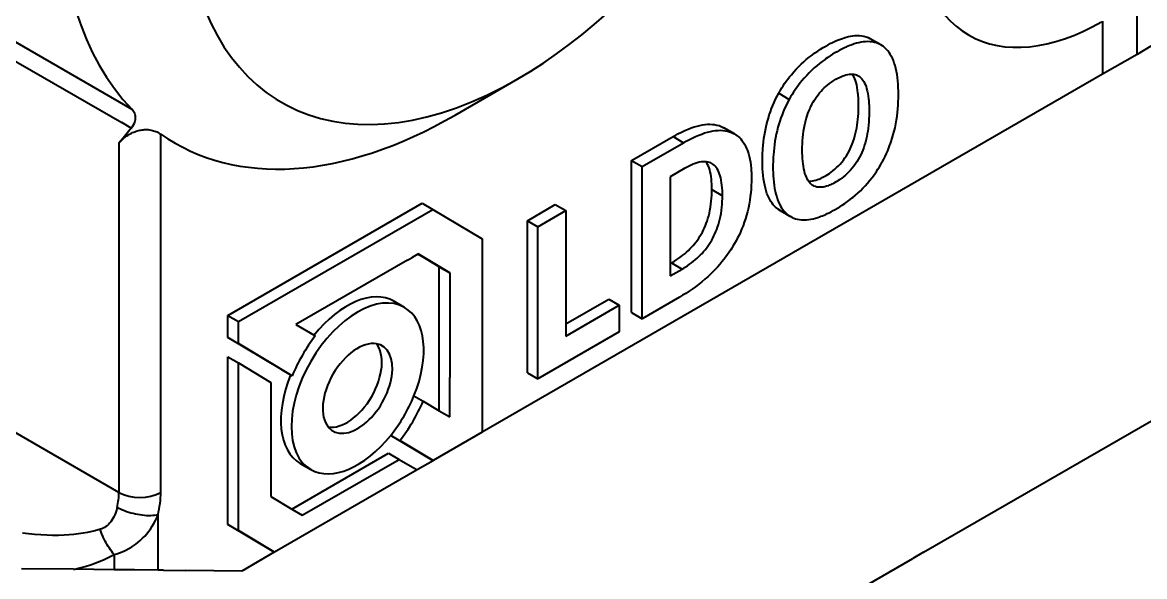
# Model space of a CAD drawing. Header units: millimetres. Extents: x 15 to 415, y 5 to 292.
# Drawn here: x 340.066 to 344.813, y 115.963 to 118.308 of the extents above; entities that cross this region are included whole.
import ezdxf

# ---------------------------------------------------------------- set-up
doc = ezdxf.new("R2010")
doc.units = ezdxf.units.MM
doc.layers.add('Geometries', color=7, linetype='Continuous')

msp = doc.modelspace()

# ---------------------------------------------------------------- linework, layer by layer
at = {"layer": 'Geometries', "linetype": 'Continuous', "lineweight": 40}
for p, q in [((340.5295, 117.9394), (338.2097, 119.2787)), ((338.3021, 119.1447), (340.4856, 117.8841)), ((344.7813, 118.1727), (344.7813, 118.4989)), ((344.6359, 118.3135), (344.6359, 118.0888)), ((343.8786, 116.0661), (347.7563, 118.3049)), ((343.6977, 118.2129), (343.653, 118.2386)), ((343.7039, 118.209), (343.6977, 118.2129)), ((344.7813, 118.1727), (344.6359, 118.0888)), ((344.8403, 118.2068), (344.7813, 118.1727)), ((344.6359, 118.0888), (342.0109, 116.5732)), ((341.8965, 117.9158), (342.1616, 118.0689)), ((343.2654, 118.0079), (343.31, 117.9822)), ((343.4109, 117.9702), (343.415, 117.9772)), ((340.5264, 117.8605), (340.4856, 117.8841)), ((340.6507, 116.3188), (340.6507, 117.8353)), ((343.0302, 117.8637), (343.0375, 117.8595)), ((343.0785, 117.8359), (343.0339, 117.8617)), ((343.0748, 117.838), (343.0375, 117.8595)), ((340.4739, 117.7966), (340.4739, 116.3188)), ((342.6432, 117.7236), (342.8182, 117.8246)), ((342.6878, 117.6978), (342.8628, 117.7988)), ((342.8182, 117.8246), (342.8628, 117.7988)), ((340.4739, 116.3188), (338.0168, 117.7375)), ((342.6432, 117.7236), (342.6878, 117.6978)), ((342.6432, 117.0797), (342.6432, 117.7236)), ((342.6878, 117.0539), (342.6878, 117.6978)), ((342.8689, 117.6905), (342.806, 117.6542)), ((342.8727, 117.6927), (342.8689, 117.6905)), ((342.806, 117.6542), (342.806, 117.2864)), ((342.9828, 117.6004), (343.0274, 117.5746)), ((340.9346, 117.0675), (341.7575, 117.5426)), ((340.9792, 117.0417), (341.8021, 117.5168)), ((341.7575, 117.5426), (341.8021, 117.5168)), ((341.8021, 117.5168), (342.0109, 117.3925)), ((342.202, 117.4688), (342.3202, 117.5371)), ((342.2466, 117.4431), (342.3648, 117.5113)), ((342.3202, 117.5371), (342.3648, 117.5113)), ((342.3648, 117.5113), (342.3648, 117.0317)), ((343.2649, 117.5157), (343.2664, 117.5149)), ((343.271, 117.5119), (343.2651, 117.5156)), ((343.2664, 117.5149), (343.2769, 117.5088)), ((343.271, 117.5119), (343.3157, 117.4861)), ((343.2769, 117.5088), (343.3096, 117.4899)), ((342.202, 116.825), (342.202, 117.4688)), ((342.202, 117.4688), (342.2466, 117.4431)), ((343.3097, 117.4898), (343.3157, 117.4861)), ((342.2466, 116.7992), (342.2466, 117.4431)), ((342.0109, 117.3925), (342.0109, 116.5732)), ((341.6948, 117.3016), (341.7151, 117.3133)), ((341.7392, 117.3273), (341.7151, 117.3133)), ((341.7402, 117.3278), (341.7392, 117.3273)), ((341.7392, 117.3273), (341.7464, 117.323)), ((341.8734, 117.2477), (341.7402, 117.3278)), ((341.8287, 117.2734), (341.7464, 117.323)), ((341.6948, 117.3016), (341.223, 117.0293)), ((341.8291, 116.9867), (341.8287, 117.2734)), ((341.8287, 117.2734), (341.8734, 117.2477)), ((342.806, 117.2864), (342.8122, 117.29)), ((342.806, 117.2864), (342.806, 117.2349)), ((342.806, 117.2349), (342.8568, 117.2642)), ((342.8122, 117.29), (342.8568, 117.2642)), ((341.8734, 117.2477), (341.8739, 116.8044)), ((341.6817, 117.1018), (341.6371, 117.1276)), ((342.3648, 117.0317), (342.5464, 117.1365)), ((342.5464, 117.1365), (342.591, 117.1108)), ((342.8456, 117.145), (342.6878, 117.0539)), ((342.3648, 116.9801), (342.591, 117.1108)), ((342.591, 117.1108), (342.591, 116.998)), ((342.6432, 117.0797), (342.6878, 117.0539)), ((340.9346, 116.9743), (340.9346, 117.0675)), ((340.9346, 117.0675), (340.9792, 117.0417)), ((340.9792, 116.9486), (340.9792, 117.0417)), ((341.223, 117.0293), (341.2993, 116.9841)), ((342.3648, 117.0317), (342.3648, 116.9801)), ((341.2993, 116.9841), (341.3043, 116.9811)), ((341.8295, 116.6643), (341.8291, 116.9867)), ((342.591, 116.998), (342.2466, 116.7992)), ((341.1621, 116.8383), (340.9346, 116.9743)), ((340.9346, 116.9743), (340.9792, 116.9486)), ((341.2067, 116.8126), (340.9792, 116.9486)), ((340.9346, 116.8926), (340.9792, 116.8668)), ((340.9346, 116.1827), (340.9346, 116.8926)), ((340.9792, 116.157), (340.9792, 116.8668)), ((340.9792, 116.8668), (341.1169, 116.7843)), ((341.1621, 116.8383), (341.2005, 116.8161)), ((341.2005, 116.8161), (341.2067, 116.8126)), ((341.8741, 116.6381), (341.8739, 116.8044)), ((342.202, 116.825), (342.2466, 116.7992)), ((341.1169, 116.7843), (341.1169, 116.3017)), ((341.7221, 116.727), (341.7614, 116.7043)), ((341.7614, 116.7043), (341.8295, 116.6643)), ((341.8295, 116.6643), (341.8741, 116.6381)), ((341.8028, 116.4531), (341.6239, 116.56)), ((341.624, 116.5601), (341.6626, 116.5378)), ((342.0109, 116.5732), (341.8036, 116.4535)), ((341.8036, 116.4535), (341.6626, 116.5378)), ((341.206, 116.2481), (341.6151, 116.4843)), ((341.2497, 116.2218), (341.6598, 116.4586)), ((341.6151, 116.4843), (341.6598, 116.4586)), ((341.6598, 116.4586), (341.7352, 116.414)), ((341.7352, 116.414), (341.1319, 116.0657)), ((341.2411, 116.4418), (341.2857, 116.416)), ((341.8028, 116.4531), (341.7352, 116.414)), ((341.8036, 116.4535), (341.8028, 116.4531)), ((341.1169, 116.3017), (341.206, 116.2481)), ((340.6393, 115.9897), (340.6393, 116.2235)), ((341.206, 116.2481), (341.2497, 116.2218)), ((341.1311, 116.0653), (340.9346, 116.1827)), ((340.9346, 116.1827), (340.9792, 116.157)), ((341.1319, 116.0657), (340.9792, 116.157)), ((340.4535, 116.0554), (340.4535, 115.9916)), ((341.1311, 116.0653), (340.994, 115.9861)), ((341.1319, 116.0657), (341.1311, 116.0653)), ((341.2394, 114.5423), (343.8322, 116.0393)), ((343.8786, 116.0661), (343.8322, 116.0393)), ((340.2819, 115.9933), (340.0613, 115.9955)), ((340.4535, 115.9916), (340.2819, 115.9933)), ((340.5394, 115.9907), (340.4535, 115.9916)), ((340.6393, 115.9897), (340.5394, 115.9907)), ((340.6621, 115.9895), (340.6393, 115.9897)), ((340.6621, 115.9895), (340.757, 115.9885)), ((340.994, 115.9861), (340.757, 115.9885))]:
    msp.add_line(p, q, dxfattribs=at)
at = {"layer": 'Geometries', "linetype": 'Continuous', "lineweight": 40, "flags": 128}
for points in [[(343.2654, 118.0079), (343.2654, 118.008), (343.2654, 118.008), (343.2655, 118.0081), (343.2655, 118.0082), (343.2656, 118.0084), (343.2658, 118.0087), (343.2661, 118.0093), (343.2667, 118.0103), (343.2677, 118.0121), (343.2695, 118.0153), (343.2729, 118.0211), (343.279, 118.0312), (343.2847, 118.0401), (343.2905, 118.0488), (343.2973, 118.0586), (343.3043, 118.0681), (343.3115, 118.0775), (343.3189, 118.0866), (343.329, 118.0983), (343.3392, 118.1096), (343.3497, 118.1204), (343.3604, 118.1308), (343.3712, 118.1408), (343.3822, 118.1503), (343.3944, 118.1604), (343.4067, 118.1698), (343.4188, 118.1786), (343.4307, 118.1868), (343.4423, 118.1944), (343.4537, 118.2015), (343.4641, 118.2075), (343.4741, 118.2131), (343.4837, 118.2182), (343.4928, 118.2228), (343.5014, 118.2269), (343.5099, 118.2307), (343.5181, 118.2342), (343.5264, 118.2374), (343.5346, 118.2404), (343.5427, 118.2431), (343.5508, 118.2454), (343.5602, 118.2478), (343.5695, 118.2497), (343.5787, 118.2511), (343.5878, 118.252), (343.5979, 118.2524), (343.6077, 118.2521), (343.6171, 118.251), (343.6262, 118.2493), (343.635, 118.2467), (343.6435, 118.2435), (343.6515, 118.2395), (343.653, 118.2386)], [(343.6926, 118.2156), (343.6881, 118.2177), (343.6796, 118.221), (343.6709, 118.2235), (343.6617, 118.2253), (343.6523, 118.2263), (343.6425, 118.2267), (343.6324, 118.2263), (343.6232, 118.2253), (343.6138, 118.2239), (343.6043, 118.2219), (343.5947, 118.2195), (343.585, 118.2166), (343.5786, 118.2144), (343.5722, 118.2121), (343.5657, 118.2096), (343.5592, 118.207), (343.5527, 118.2042), (343.5517, 118.2037)], [(343.6977, 118.2129), (343.6961, 118.2137), (343.6926, 118.2156)], [(343.5517, 118.2037), (343.546, 118.2011), (343.5382, 118.1974), (343.53, 118.1933), (343.5214, 118.1888), (343.5124, 118.1839), (343.5031, 118.1785), (343.4935, 118.1728), (343.4836, 118.1666), (343.4726, 118.1593), (343.4624, 118.1522)], [(343.7719, 118.0025), (343.7718, 118.0172), (343.7713, 118.0318), (343.7705, 118.0462), (343.7694, 118.0604), (343.7679, 118.0743), (343.766, 118.0876), (343.7636, 118.1006), (343.7609, 118.1132), (343.7577, 118.1254), (343.7544, 118.1361), (343.7506, 118.1463), (343.7464, 118.1561), (343.7418, 118.1654), (343.7366, 118.1742), (343.732, 118.1811), (343.7271, 118.1876), (343.7218, 118.1937), (343.7176, 118.1979), (343.7132, 118.2019), (343.7086, 118.2056), (343.7063, 118.2073), (343.7051, 118.2081), (343.7045, 118.2086), (343.7042, 118.2088), (343.704, 118.2089), (343.7039, 118.2089), (343.7039, 118.2089), (343.7039, 118.2089), (343.7039, 118.209), (343.7039, 118.209)], [(343.4624, 118.1522), (343.4613, 118.1514), (343.4499, 118.143), (343.4384, 118.1341), (343.4268, 118.1246), (343.4158, 118.115), (343.405, 118.1051), (343.3943, 118.0947), (343.3838, 118.0838), (343.3736, 118.0726), (343.3635, 118.0608), (343.3561, 118.0517), (343.3489, 118.0424), (343.3419, 118.0328), (343.3351, 118.023), (343.3285, 118.0131), (343.3221, 118.0029), (343.3159, 117.9926), (343.3129, 117.9874), (343.3115, 117.9848), (343.3107, 117.9835), (343.3104, 117.9828), (343.3102, 117.9825), (343.3101, 117.9823), (343.31, 117.9823), (343.31, 117.9822), (343.31, 117.9822), (343.31, 117.9822)], [(343.3917, 117.6358), (343.395, 117.6357), (343.4017, 117.636), (343.4085, 117.6368), (343.4155, 117.6382), (343.4226, 117.6401), (343.4298, 117.6425), (343.4347, 117.6444), (343.4396, 117.6465), (343.4445, 117.6487), (343.4496, 117.6512), (343.455, 117.654), (343.4607, 117.6572), (343.4667, 117.6607), (343.473, 117.6646), (343.4796, 117.669), (343.4872, 117.6744), (343.4949, 117.6803), (343.5027, 117.6867), (343.5104, 117.6936), (343.5179, 117.7009), (343.5251, 117.7086), (343.5322, 117.7168), (343.539, 117.7254), (343.5456, 117.7344), (343.5517, 117.7437), (343.5574, 117.7532), (343.5628, 117.7629), (343.5678, 117.7729), (343.5724, 117.783), (343.5766, 117.7933), (343.5804, 117.8036), (343.5843, 117.8154), (343.5878, 117.8272), (343.5908, 117.839), (343.5934, 117.8506), (343.5956, 117.8622), (343.5975, 117.8737), (343.5991, 117.8851), (343.6005, 117.8977), (343.6017, 117.9101), (343.6025, 117.9221), (343.603, 117.9338), (343.6033, 117.945), (343.6034, 117.9556), (343.6034, 117.9657), (343.6032, 117.9743), (343.6029, 117.9823), (343.6025, 117.9895), (343.6021, 117.9964), (343.6015, 118.0033), (343.6008, 118.0101), (343.5994, 118.0216), (343.5976, 118.0328), (343.5954, 118.0437), (343.5927, 118.0541), (343.5902, 118.062), (343.5874, 118.0696), (343.5842, 118.0768), (343.5806, 118.0835), (343.5769, 118.0893)], [(343.602, 118.0821), (343.6046, 118.0805), (343.6092, 118.0771), (343.6135, 118.0732), (343.6175, 118.0688), (343.6212, 118.064), (343.6252, 118.0578), (343.6288, 118.051), (343.632, 118.0439), (343.6348, 118.0363), (343.6373, 118.0283), (343.64, 118.0179), (343.6422, 118.0071), (343.644, 117.9959), (343.6455, 117.9844), (343.6461, 117.9779), (343.6466, 117.9713), (343.6471, 117.9647), (343.6474, 117.9579), (343.6477, 117.9504), (343.648, 117.9423), (343.6481, 117.9337), (343.648, 117.9246), (343.6478, 117.9126), (343.6473, 117.8999), (343.6465, 117.8867), (343.6453, 117.8732), (343.6437, 117.8593), (343.6421, 117.8479), (343.6402, 117.8364), (343.638, 117.8249), (343.6354, 117.8132), (343.6324, 117.8015), (343.6289, 117.7897), (343.625, 117.7779), (343.6212, 117.7675), (343.617, 117.7573), (343.6124, 117.7471), (343.6074, 117.7372), (343.6021, 117.7274), (343.5963, 117.7179), (343.5902, 117.7087), (343.5837, 117.6997), (343.5768, 117.691), (343.5698, 117.6829), (343.5625, 117.6752), (343.555, 117.6679), (343.5473, 117.661), (343.5395, 117.6545), (343.5318, 117.6486), (343.5242, 117.6432), (343.5175, 117.6388), (343.5111, 117.6348), (343.505, 117.6312), (343.4992, 117.628), (343.4938, 117.6252), (343.4889, 117.6228), (343.484, 117.6206), (343.4792, 117.6186), (343.4744, 117.6168), (343.4672, 117.6144), (343.4601, 117.6125), (343.4531, 117.6111), (343.4463, 117.6102), (343.4396, 117.61), (343.4332, 117.6103), (343.427, 117.6113), (343.421, 117.6129), (343.4154, 117.6151), (343.4114, 117.6172), (343.4113, 117.6173)], [(343.415, 117.9772), (343.4151, 117.9774), (343.4205, 117.9858), (343.4261, 117.994), (343.4321, 118.0019), (343.4383, 118.0097), (343.4447, 118.017), (343.4513, 118.024), (343.458, 118.0306), (343.4648, 118.0368), (343.4718, 118.0427), (343.4803, 118.0494), (343.4891, 118.0557), (343.4981, 118.0617), (343.5071, 118.0672), (343.5161, 118.0721), (343.525, 118.0765), (343.5335, 118.0803), (343.5418, 118.0834), (343.55, 118.0859), (343.558, 118.0878), (343.5646, 118.0888), (343.571, 118.0893), (343.5769, 118.0893)], [(343.5769, 118.0893), (343.5772, 118.0893), (343.5833, 118.0886), (343.589, 118.0874), (343.5945, 118.0857), (343.5997, 118.0834), (343.602, 118.0821)], [(343.2649, 117.5157), (343.2649, 117.5157), (343.2647, 117.5159), (343.2643, 117.5161), (343.2637, 117.5165), (343.2627, 117.5173), (343.2608, 117.5186), (343.2575, 117.5212), (343.2519, 117.5261), (343.2471, 117.5309), (343.2426, 117.5359), (343.2372, 117.5429), (343.2322, 117.5503), (343.2275, 117.5582), (343.2232, 117.5665), (343.2193, 117.5752), (343.2158, 117.5843), (343.2121, 117.5954), (343.2088, 117.607), (343.206, 117.6189), (343.2036, 117.6312), (343.2013, 117.6453), (343.1996, 117.6595), (343.1982, 117.6738), (343.1973, 117.688), (343.1967, 117.702), (343.1965, 117.7157), (343.1965, 117.7262), (343.1966, 117.7364), (343.1969, 117.7463), (343.1973, 117.7558), (343.1978, 117.7649), (343.1983, 117.7735), (343.1995, 117.7875), (343.2009, 117.8018), (343.2028, 117.8162), (343.205, 117.8307), (343.2075, 117.8453), (343.2105, 117.8601), (343.2139, 117.8749), (343.2177, 117.8899), (343.2215, 117.9033), (343.2257, 117.9167), (343.2303, 117.9301), (343.2352, 117.9434), (343.2406, 117.9566), (343.2462, 117.9696), (343.2522, 117.9824), (343.2586, 117.9952), (343.2654, 118.0079)], [(343.31, 117.9822), (343.3031, 117.9692), (343.2966, 117.9562), (343.2905, 117.9431), (343.2848, 117.9299), (343.2795, 117.9167), (343.2747, 117.9036), (343.2702, 117.8905), (343.2661, 117.8773), (343.2623, 117.8641), (343.2585, 117.8492), (343.2551, 117.8343), (343.2521, 117.8196), (343.2496, 117.8049), (343.2474, 117.7904), (343.2456, 117.776), (343.2441, 117.7618), (343.2429, 117.7477), (343.2423, 117.7383), (343.2418, 117.7284), (343.2414, 117.7179), (343.2411, 117.707), (343.2411, 117.6957), (343.2412, 117.6841), (343.2415, 117.6722), (343.2421, 117.659), (343.2431, 117.6456), (343.2444, 117.6321), (343.2461, 117.6187), (343.2482, 117.6054), (343.2506, 117.593), (343.2535, 117.581), (343.2568, 117.5693), (343.2606, 117.5581), (343.2648, 117.5473), (343.2696, 117.5371), (343.2736, 117.5298), (343.2778, 117.5229), (343.2824, 117.5163), (343.2872, 117.5102), (343.2924, 117.5044), (343.2979, 117.4991), (343.3037, 117.4942), (343.3067, 117.492), (343.3082, 117.4909), (343.309, 117.4903), (343.3094, 117.4901), (343.3095, 117.4899), (343.3096, 117.4899)], [(343.7369, 117.7913), (343.7412, 117.8037), (343.7459, 117.8184), (343.7502, 117.8331), (343.754, 117.8478), (343.7574, 117.8624), (343.7607, 117.8787), (343.7636, 117.8949), (343.766, 117.911), (343.7679, 117.9269), (343.7694, 117.9426), (343.7706, 117.9579), (343.7713, 117.973), (343.7718, 117.9879), (343.7719, 118.0025)], [(340.5264, 117.8605), (340.5314, 117.8673), (340.5357, 117.8741), (340.5392, 117.881), (340.5414, 117.8864), (340.543, 117.8918), (340.5441, 117.8971), (340.5446, 117.9025), (340.5446, 117.9073), (340.544, 117.9121), (340.543, 117.9168), (340.5413, 117.9217), (340.5391, 117.9264), (340.5363, 117.931), (340.5331, 117.9352), (340.5295, 117.9394)], [(343.3651, 117.7676), (343.3652, 117.7806), (343.3656, 117.7937), (343.3663, 117.807), (343.3674, 117.8205), (343.3688, 117.834), (343.3706, 117.8476), (343.3729, 117.8614), (343.3757, 117.8753), (343.3785, 117.8876), (343.3818, 117.9), (343.3856, 117.9125), (343.3889, 117.9221), (343.3925, 117.9317), (343.3965, 117.9413), (343.3986, 117.9461), (343.3998, 117.9488), (343.4004, 117.9499), (343.4007, 117.9505), (343.4008, 117.9507), (343.4008, 117.9508), (343.4008, 117.9509), (343.4009, 117.9509), (343.4009, 117.9509)], [(343.4009, 117.9509), (343.4053, 117.9599), (343.4101, 117.9688), (343.4109, 117.9702)], [(340.5264, 117.8605), (340.5093, 117.8393), (340.4919, 117.818), (340.4739, 117.7966)], [(340.4739, 117.7966), (340.4786, 117.8018), (340.4835, 117.8071), (340.4889, 117.8123), (340.4946, 117.8174), (340.5009, 117.8224), (340.5077, 117.8274), (340.5132, 117.8311), (340.519, 117.8347), (340.5252, 117.8381), (340.5318, 117.8414), (340.5364, 117.8434), (340.5412, 117.8454), (340.5462, 117.8472), (340.5514, 117.8488), (340.5568, 117.8503), (340.5623, 117.8516)], [(340.5623, 117.8516), (340.567, 117.8525), (340.5717, 117.8532), (340.5765, 117.8537), (340.5812, 117.8541), (340.5859, 117.8543), (340.5905, 117.8543), (340.5972, 117.854), (340.6036, 117.8533), (340.6097, 117.8523), (340.6155, 117.8511), (340.6209, 117.8496), (340.626, 117.848), (340.6308, 117.8461), (340.6353, 117.8442), (340.6409, 117.8414), (340.646, 117.8384), (340.6507, 117.8353)], [(342.8182, 117.8246), (342.8199, 117.8256), (342.8217, 117.8266), (342.8245, 117.8282), (342.8295, 117.831), (342.8384, 117.8358), (342.8543, 117.8439), (342.8685, 117.8505), (342.8826, 117.8566), (342.8951, 117.8614), (342.9075, 117.8656), (342.9198, 117.8693), (342.932, 117.8722), (342.9429, 117.8744), (342.9537, 117.8759), (342.9643, 117.8767), (342.9746, 117.877), (342.9846, 117.8765), (342.9943, 117.8754), (343.0038, 117.8735), (343.0129, 117.871), (343.0217, 117.8677), (343.0302, 117.8637)], [(342.8628, 117.7988), (342.8646, 117.7998), (342.8663, 117.8009), (342.8691, 117.8024), (342.8741, 117.8052), (342.883, 117.81), (342.8989, 117.8181), (342.9131, 117.8248), (342.9272, 117.8308), (342.9397, 117.8356), (342.9521, 117.8399), (342.9645, 117.8435), (342.9766, 117.8465), (342.9876, 117.8486), (342.9983, 117.8501), (343.0089, 117.851), (343.0192, 117.8512), (343.0292, 117.8507), (343.0389, 117.8496), (343.0484, 117.8478), (343.0575, 117.8452), (343.0663, 117.842), (343.0748, 117.838)], [(343.0302, 117.8637), (343.0302, 117.8637), (343.0302, 117.8637), (343.0302, 117.8637), (343.0302, 117.8637), (343.0318, 117.8629), (343.0333, 117.862), (343.0339, 117.8617)], [(343.0748, 117.838), (343.0748, 117.838), (343.0748, 117.838), (343.0748, 117.838), (343.0748, 117.838), (343.0748, 117.838), (343.0748, 117.8379), (343.0749, 117.8379), (343.0749, 117.8379), (343.075, 117.8379), (343.0751, 117.8378), (343.0754, 117.8376), (343.0761, 117.8373), (343.0773, 117.8366), (343.0785, 117.8359)], [(343.0785, 117.8359), (343.0797, 117.8352), (343.0845, 117.8322), (343.0891, 117.8289), (343.0936, 117.8254), (343.0993, 117.8203), (343.1047, 117.8148), (343.1098, 117.8088), (343.1154, 117.8012), (343.1206, 117.7929), (343.1254, 117.7842), (343.1296, 117.7749), (343.1335, 117.7652), (343.1373, 117.7537), (343.1405, 117.7418), (343.1432, 117.7294), (343.1455, 117.7166), (343.1472, 117.7035), (343.1486, 117.6902), (343.1495, 117.6767), (343.1496, 117.6742)], [(343.7153, 117.7403), (343.7156, 117.7408), (343.7212, 117.7528), (343.7265, 117.7649), (343.7314, 117.777), (343.7361, 117.7891), (343.7369, 117.7913)], [(343.3917, 117.6359), (343.3886, 117.6406), (343.3853, 117.6466), (343.3823, 117.653), (343.3796, 117.6597), (343.3765, 117.6689), (343.3738, 117.6785), (343.3716, 117.6886), (343.3697, 117.699), (343.3682, 117.7098), (343.367, 117.721), (343.3661, 117.7323), (343.3655, 117.7439), (343.3652, 117.7557), (343.3651, 117.7676)], [(343.7033, 117.717), (343.7097, 117.7289), (343.7153, 117.7403)], [(342.9576, 117.7183), (342.9524, 117.7185), (342.9447, 117.7183), (342.9367, 117.7174), (342.9286, 117.7158), (342.9203, 117.7136), (342.9118, 117.7109), (342.9033, 117.7077), (342.8947, 117.7039), (342.8861, 117.6998), (342.8775, 117.6953), (342.8727, 117.6927)], [(342.9828, 117.6004), (342.9827, 117.6117), (342.9823, 117.6229), (342.9816, 117.6339), (342.9806, 117.6447), (342.9793, 117.6553), (342.9776, 117.6655), (342.9756, 117.6754), (342.9734, 117.6838), (342.9708, 117.6918), (342.9679, 117.6995), (342.9646, 117.7067), (342.9608, 117.7134), (342.9576, 117.7183)], [(342.9827, 117.7106), (342.9825, 117.7108), (342.9775, 117.7133), (342.9723, 117.7153), (342.9668, 117.7168), (342.9598, 117.7181), (342.9576, 117.7183)], [(343.0274, 117.5746), (343.0273, 117.5859), (343.0269, 117.5971), (343.0262, 117.6082), (343.0253, 117.619), (343.0239, 117.6295), (343.0223, 117.6397), (343.0202, 117.6496), (343.018, 117.658), (343.0155, 117.666), (343.0125, 117.6737), (343.0092, 117.6809), (343.0054, 117.6877), (343.0013, 117.6938), (342.9967, 117.6994), (342.9916, 117.7043), (342.9872, 117.7077), (342.9827, 117.7106)], [(343.5766, 117.5655), (343.5784, 117.5669), (343.5897, 117.5764), (343.6004, 117.5858), (343.611, 117.5958), (343.6214, 117.6061), (343.6316, 117.6168), (343.6416, 117.628), (343.6514, 117.6396), (343.6609, 117.6517), (343.6701, 117.6641), (343.679, 117.6769), (343.6854, 117.6867), (343.6916, 117.6967), (343.6976, 117.7068), (343.7005, 117.7119), (343.7019, 117.7145), (343.7026, 117.7158), (343.703, 117.7164), (343.7032, 117.7167), (343.7033, 117.7169), (343.7033, 117.717), (343.7033, 117.717), (343.7033, 117.717), (343.7033, 117.717), (343.7033, 117.717), (343.7033, 117.717), (343.7033, 117.717)], [(343.1502, 117.649), (343.15, 117.6338), (343.1494, 117.6184), (343.1485, 117.6028), (343.1471, 117.587), (343.1452, 117.571), (343.143, 117.5551), (343.1402, 117.5391), (343.14, 117.5383)], [(343.1496, 117.6742), (343.15, 117.6629), (343.1502, 117.649)], [(342.8122, 117.29), (342.8128, 117.2903), (342.8134, 117.2907), (342.8144, 117.2913), (342.8161, 117.2923), (342.8192, 117.2941), (342.8248, 117.2976), (342.8347, 117.304), (342.8435, 117.3101), (342.8523, 117.3165), (342.8601, 117.3226), (342.8679, 117.3289), (342.8755, 117.3356), (342.8831, 117.3427), (342.8898, 117.3493), (342.8965, 117.3563), (342.903, 117.3636), (342.9093, 117.3711), (342.9155, 117.3789), (342.9214, 117.3869), (342.927, 117.3951), (342.9323, 117.4035), (342.9375, 117.412), (342.9423, 117.4208), (342.9469, 117.4298), (342.9512, 117.4389), (342.9551, 117.4481), (342.9588, 117.4573), (342.9621, 117.4665), (342.9658, 117.478), (342.9691, 117.4895), (342.972, 117.5009), (342.9745, 117.5124), (342.9769, 117.5254), (342.9788, 117.5383), (342.9803, 117.5511), (342.9815, 117.5637), (342.9822, 117.5762), (342.9827, 117.5884), (342.9828, 117.6004)], [(343.3951, 117.6314), (343.3922, 117.6351), (343.3917, 117.6359)], [(343.4005, 117.6254), (343.3962, 117.63), (343.3951, 117.6314)], [(343.4113, 117.6173), (343.4075, 117.6197), (343.4039, 117.6224), (343.4022, 117.6239), (343.4013, 117.6247), (343.4009, 117.625), (343.4007, 117.6252), (343.4006, 117.6253), (343.4005, 117.6254), (343.4005, 117.6254), (343.4005, 117.6254), (343.4005, 117.6254), (343.4005, 117.6254)], [(342.8568, 117.2642), (342.8574, 117.2646), (342.858, 117.2649), (342.859, 117.2655), (342.8607, 117.2665), (342.8639, 117.2684), (342.8694, 117.2718), (342.8793, 117.2782), (342.8882, 117.2843), (342.897, 117.2907), (342.9048, 117.2968), (342.9125, 117.3032), (342.9201, 117.3099), (342.9277, 117.3169), (342.9344, 117.3236), (342.9411, 117.3305), (342.9476, 117.3378), (342.9539, 117.3453), (342.9601, 117.3531), (342.966, 117.3611), (342.9716, 117.3693), (342.977, 117.3777), (342.9821, 117.3863), (342.9869, 117.3951), (342.9915, 117.4041), (342.9958, 117.4132), (342.9997, 117.4223), (343.0034, 117.4315), (343.0067, 117.4407), (343.0104, 117.4522), (343.0137, 117.4637), (343.0166, 117.4752), (343.0191, 117.4866), (343.0215, 117.4996), (343.0234, 117.5125), (343.025, 117.5253), (343.0261, 117.5379), (343.0268, 117.5504), (343.0273, 117.5626), (343.0274, 117.5746)], [(343.3157, 117.4861), (343.316, 117.4859), (343.3226, 117.4825), (343.3293, 117.4795), (343.3363, 117.4771), (343.3435, 117.4751), (343.3528, 117.4734), (343.3624, 117.4723), (343.3724, 117.4721), (343.3827, 117.4725), (343.3922, 117.4735), (343.4017, 117.4751), (343.4114, 117.4771), (343.4212, 117.4797), (343.4311, 117.4827), (343.4377, 117.485), (343.4442, 117.4874), (343.4508, 117.49), (343.4574, 117.4927), (343.4641, 117.4956), (343.4709, 117.4988), (343.4789, 117.5027), (343.4872, 117.5069), (343.4959, 117.5115), (343.5049, 117.5166), (343.5143, 117.522), (343.5238, 117.5279), (343.5337, 117.5342), (343.5446, 117.5416), (343.5558, 117.5495), (343.5671, 117.5579), (343.5766, 117.5655)], [(343.14, 117.5383), (343.1369, 117.523), (343.1331, 117.5067), (343.1291, 117.4918), (343.1246, 117.4769), (343.1197, 117.4619), (343.1143, 117.447), (343.1084, 117.4323), (343.1032, 117.4201), (343.0976, 117.408), (343.0917, 117.3959), (343.0854, 117.384), (343.0789, 117.3721), (343.0719, 117.3603)], [(343.3096, 117.4899), (343.3096, 117.4899), (343.3097, 117.4898)], [(343.3097, 117.4898), (343.3097, 117.4898), (343.3097, 117.4898), (343.3097, 117.4898), (343.3097, 117.4898), (343.3097, 117.4898), (343.3097, 117.4898)], [(343.0719, 117.3603), (343.0712, 117.3591), (343.0704, 117.3578), (343.0692, 117.3558), (343.067, 117.3523), (343.063, 117.346), (343.0557, 117.335), (343.049, 117.3253), (343.0421, 117.3158), (343.0336, 117.3048), (343.025, 117.294), (343.0162, 117.2836), (343.0066, 117.2727), (342.9968, 117.2622), (342.9868, 117.252), (342.9767, 117.2421), (342.9665, 117.2326), (342.9533, 117.2209), (342.94, 117.2097), (342.9265, 117.1991), (342.913, 117.1889), (342.8993, 117.1791), (342.8859, 117.17), (342.8724, 117.1612), (342.859, 117.1529), (342.8456, 117.145)], [(340.4664, 116.2553), (340.4644, 116.2472), (340.462, 116.2391), (340.4594, 116.2311), (340.4563, 116.2232), (340.4527, 116.2155), (340.4487, 116.208), (340.4441, 116.2007), (340.4397, 116.1945), (340.4347, 116.1887), (340.4294, 116.1831), (340.4235, 116.178), (340.4184, 116.1742), (340.4131, 116.1707), (340.4074, 116.1677), (340.4014, 116.165), (340.395, 116.1627)], [(340.6393, 116.2235), (340.6324, 116.2221), (340.625, 116.2211), (340.6171, 116.2204), (340.6089, 116.22), (340.6002, 116.22), (340.5913, 116.2203), (340.5821, 116.221), (340.5727, 116.2219), (340.5632, 116.2232), (340.5536, 116.2248), (340.544, 116.2267), (340.5345, 116.229), (340.525, 116.2314), (340.5157, 116.2342), (340.5066, 116.2372), (340.4978, 116.2404), (340.4893, 116.2439), (340.4812, 116.2475), (340.4736, 116.2513), (340.4664, 116.2553)], [(340.554, 116.1066), (340.5645, 116.1155), (340.5743, 116.1248), (340.5834, 116.1342), (340.5919, 116.1439), (340.5997, 116.1537), (340.607, 116.1636), (340.6149, 116.1755), (340.6221, 116.1876), (340.6285, 116.1996), (340.6342, 116.2116), (340.6393, 116.2235)], [(340.3733, 116.1565), (340.3587, 116.153), (340.3409, 116.1492), (340.3223, 116.146), (340.3032, 116.1432), (340.2834, 116.1409), (340.2632, 116.1391), (340.2425, 116.1379), (340.2183, 116.1371), (340.1936, 116.137), (340.1685, 116.1375), (340.1431, 116.1387), (340.1174, 116.1406), (340.0916, 116.1431), (340.0657, 116.1463)], [(340.3923, 116.1619), (340.3759, 116.1572), (340.3733, 116.1565)], [(340.395, 116.1627), (340.3935, 116.1622), (340.3923, 116.1619)], [(340.4036, 116.1391), (340.4007, 116.1465), (340.3977, 116.1547), (340.395, 116.1627)], [(340.4535, 116.0554), (340.4485, 116.0617), (340.4434, 116.0683), (340.4385, 116.0752), (340.4336, 116.0824), (340.4289, 116.0898), (340.4243, 116.0975), (340.4199, 116.1052), (340.4157, 116.1131), (340.4116, 116.1214), (340.4077, 116.1298), (340.404, 116.1382), (340.4036, 116.1391)], [(340.4535, 116.0554), (340.4652, 116.0588), (340.4766, 116.0626), (340.4876, 116.0669), (340.4982, 116.0716), (340.5085, 116.0767), (340.5108, 116.0779)], [(340.5108, 116.0779), (340.5184, 116.0821), (340.5279, 116.0878), (340.537, 116.0938), (340.5457, 116.1001), (340.554, 116.1066)], [(340.282, 115.9932), (340.3027, 115.9981), (340.3306, 116.0057), (340.3576, 116.0141), (340.3835, 116.0234), (340.4081, 116.0334), (340.4315, 116.0441), (340.4535, 116.0554)]]:
    msp.add_lwpolyline(points, dxfattribs=at)
at = {"layer": 'Geometries', "linetype": 'Continuous', "lineweight": 40}
for centre, major_axis, start_param, end_param in [((341.8965, 119.855), (1.1875, 2.0568), 0.459477, 2.975979), ((342.1616, 119.7019), (-1, -1.7321), 2.752718, 7.068583), ((342.1616, 119.7019), (-1, -1.7321), 0.785398, 1.99644), ((344.6311, 119.2293), (0.5625, 0.9743), 2.356194, 3.926991), ((341.8965, 119.855), (-1.1875, -2.0568), 6.232842, 7.068583), ((341.4391, 116.7847), (-0.198, -0.3429), 3.141593, 4.449662), ((341.4837, 116.7589), (-0.198, -0.3429), 3.141593, 6.283185), ((341.4837, 116.7589), (-0.198, -0.3429), 1.804281, 3.141593), ((341.4859, 116.7627), (0.236, 0.4087), 1.360736, 1.776425), ((341.4837, 116.7589), (0.1042, 0.1804), 0.215868, 2.925724), ((341.4391, 116.7847), (0.1042, 0.1804), 3.357461, 6.067317), ((341.4837, 116.7589), (0.1042, 0.1804), 2.925724, 6.499054), ((341.4391, 116.7847), (-0.198, -0.3429), 4.946928, 6.283185), ((341.4837, 116.7589), (-0.198, -0.3429), 1.31026, 1.804281), ((341.4859, 116.7627), (0.236, 0.4087), 4.48511, 4.898329), ((341.4837, 116.7589), (-0.198, -0.3429), 0, 1.309982), ((341.4837, 116.7589), (-0.198, -0.3429), 1.309982, 1.31026), ((340.2972, 116.2168), (-0.125, -0.2165), 2.06201, 2.356194), ((340.5623, 116.3699), (0.125, 0), 3.926991, 5.497787), ((340.3856, 116.1658), (0.1875, 0.3248), 5.203603, 5.497787)]:
    msp.add_ellipse(centre, major_axis=major_axis, ratio=0.57735, start_param=start_param, end_param=end_param, dxfattribs=at)

doc.saveas('drawing.dxf')
